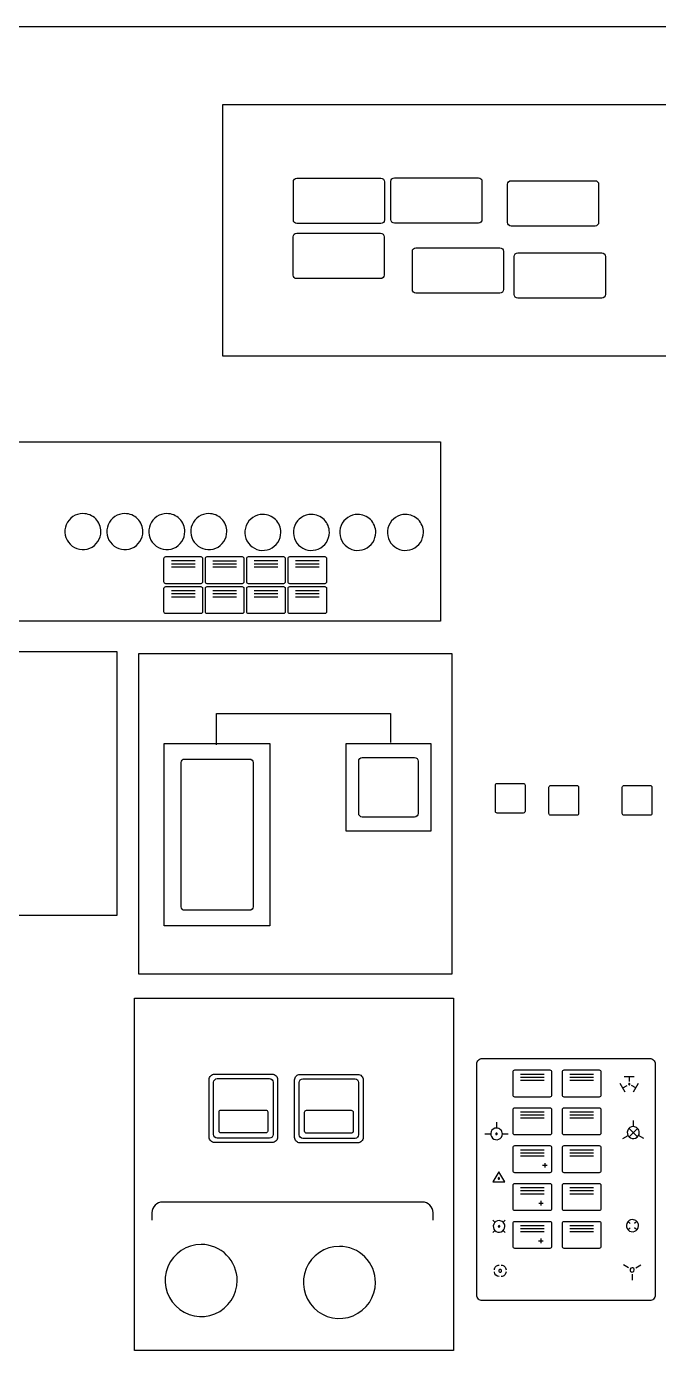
# Model space of a CAD drawing. Extents: x -788 to 2144, y -405 to 1340.
# Drawn here: x 609 to 1106, y 298 to 1340 of the extents above; entities that cross this region are included whole.
import ezdxf

# ---------------------------------------------------------------- set-up
doc = ezdxf.new("R2010")
doc.units = 0
doc.layers.add('Background', color=7, linetype='CONTINUOUS')
doc.layers.add('Layer_1', color=7, linetype='CONTINUOUS')

msp = doc.modelspace()

# ---------------------------------------------------------------- linework, layer by layer
at = {"layer": 'Background', "color": 7}
msp.add_lwpolyline([(-779.124652, 1339.889754), (2135.124747, 1339.889754)], dxfattribs=at)
at = {"layer": 'Layer_1', "color": 1}
for points in [[(763.500943, 1278.391181), (1128.000915, 1278.391181), (1128.000915, 1080.391187), (763.500943, 1080.391187)], [(798.000945, 1278.391181)], [(405.737546, 1012.985637), (934.662728, 1012.985637), (934.662728, 871.92805), (405.737546, 871.92805)], [(653.437502, 956.56299)], [(686.437512, 956.56299)], [(719.437493, 956.56299)], [(752.437531, 956.56299)], [(794.960135, 955.944544)], [(833.143861, 955.944544)], [(869.624872, 955.944544)], [(907.130806, 955.944544)], [(-27.834523, 847.923114), (680.03926, 847.923114), (680.03926, 640.291093), (-27.834523, 640.291093)], [(697.437383, 846.455698), (943.747118, 846.455698), (943.747118, 594.205883), (697.437383, 594.205883)], [(733.488635, 763.416369)], [(694.054896, 575.319713), (944.956312, 575.319713), (944.956312, 297.936145), (694.054896, 297.936145)], [(967.562617, 527.728706)], [(756.974064, 515.448992)], [(824.23491, 515.209465)], [(1083.209182, 508.07216)], [(978.777638, 473.017323)], [(978.777638, 468.986811)], [(1086.365594, 474.153109)], [(980.553577, 438.633561), (975.881356, 430.573978), (985.225799, 430.573978)], [(980.553577, 434.019742)], [(980.760983, 400.201398)], [(980.760983, 396.218409)], [(1085.699021, 400.947182)], [(746.46017, 381.379861)], [(855.177335, 379.879852)], [(981.682787, 361.795334)], [(1085.491888, 363.018294)]]:
    msp.add_lwpolyline(points, close=True, dxfattribs=at)
at = {"layer": 'Layer_1', "color": 7}
for points in [[(821.805075, 1220.484087), (887.821551, 1220.484087)], [(898.492728, 1220.859111), (964.509205, 1220.859111)], [(818.970429, 1187.632959), (818.970429, 1217.649441)], [(890.656197, 1217.649441), (890.656197, 1187.632959)], [(895.658083, 1188.007982), (895.658083, 1218.024465)], [(967.343851, 1218.024465), (967.343851, 1188.007982)], [(987.407853, 1185.672801), (987.407853, 1215.689284)], [(990.242498, 1218.523929), (1056.258975, 1218.523929)], [(1059.093621, 1215.689284), (1059.093621, 1185.672801)], [(887.821551, 1184.798313), (821.805075, 1184.798313)], [(964.509205, 1185.173337), (898.492728, 1185.173337)], [(1056.258975, 1182.838156), (990.242498, 1182.838156)], [(818.762933, 1144.307072), (818.762933, 1174.323555)], [(821.597579, 1177.1582), (887.614055, 1177.1582)], [(890.448701, 1174.323555), (890.448701, 1144.307072)], [(912.605862, 1132.917948), (912.605862, 1162.93443)], [(915.440508, 1165.769076), (981.456985, 1165.769076)], [(984.29163, 1162.93443), (984.29163, 1132.917948)], [(992.711134, 1128.927504), (992.711134, 1158.943986)], [(995.54578, 1161.778632), (1061.562257, 1161.778632)], [(1064.396903, 1158.943986), (1064.396903, 1128.927504)], [(887.614055, 1141.472426), (821.597579, 1141.472426)], [(981.456985, 1130.083302), (915.440508, 1130.083302)], [(1061.562257, 1126.092858), (995.54578, 1126.092858)], [(717.208356, 902.819106), (717.208356, 921.256112)], [(718.625679, 922.673435), (746.062685, 922.673435)], [(747.480008, 921.256112), (747.480008, 902.819106)], [(749.731691, 902.819046), (749.731691, 921.256053)], [(751.149014, 922.673375), (778.58602, 922.673375)], [(780.003343, 921.256053), (780.003343, 902.819046)], [(782.253071, 902.818907), (782.253071, 921.255914)], [(783.670394, 922.673237), (811.1074, 922.673237)], [(812.524723, 921.255914), (812.524723, 902.818907)], [(814.774507, 902.818907), (814.774507, 921.255914)], [(816.19183, 922.673237), (843.628836, 922.673237)], [(845.046159, 921.255914), (845.046159, 902.818907)], [(717.20966, 879.297329), (717.20966, 897.734336)], [(746.062685, 901.401783), (718.625679, 901.401783)], [(718.626983, 899.151659), (746.063989, 899.151659)], [(747.481311, 897.734336), (747.481311, 879.297329)], [(749.731181, 879.297329), (749.731181, 897.734336)], [(751.148504, 899.151659), (778.58551, 899.151659)], [(778.58602, 901.401723), (751.149014, 901.401723)], [(780.002833, 897.734336), (780.002833, 879.297329)], [(782.252478, 879.29865), (782.252478, 897.735657)], [(783.669801, 899.15298), (811.106807, 899.15298)], [(811.1074, 901.401585), (783.670394, 901.401585)], [(812.52413, 897.735657), (812.52413, 879.29865)], [(814.774592, 879.297329), (814.774592, 897.734336)], [(843.628836, 901.401585), (816.19183, 901.401585)], [(816.191915, 899.151659), (843.628921, 899.151659)], [(845.046244, 897.734336), (845.046244, 879.297329)], [(746.063989, 877.880007), (718.626983, 877.880007)], [(778.58551, 877.880007), (751.148504, 877.880007)], [(811.106807, 877.881328), (783.669801, 877.881328)], [(843.628921, 877.880007), (816.191915, 877.880007)], [(870.34938, 720.592951), (870.34938, 761.695313)], [(873.184025, 764.529959), (914.286387, 764.529959)], [(917.121033, 761.695313), (917.121033, 720.592951)], [(977.904482, 722.254652), (977.904482, 742.805833)], [(979.321805, 744.223156), (999.872986, 744.223156)], [(1001.290309, 742.805833), (1001.290309, 722.254652)], [(1019.964728, 720.614186), (1019.964728, 741.165367)], [(1021.38205, 742.582689), (1041.933231, 742.582689)], [(1043.350554, 741.165367), (1043.350554, 720.614186)], [(1077.701698, 720.614186), (1077.701698, 741.165367)], [(1079.11902, 742.582689), (1099.670202, 742.582689)], [(1101.087524, 741.165367), (1101.087524, 720.614186)], [(999.872986, 720.837329), (979.321805, 720.837329)], [(1041.933231, 719.196863), (1021.38205, 719.196863)], [(1099.670202, 719.196863), (1079.11902, 719.196863)], [(914.286387, 717.758306), (873.184025, 717.758306)], [(759.100048, 511.905685), (800.20241, 511.905685)], [(826.360866, 511.666157), (867.463228, 511.666157)], [(991.851849, 498.843564), (991.851849, 517.28057)], [(993.269171, 518.697893), (1020.706177, 518.697893)], [(1022.1235, 517.28057), (1022.1235, 498.843564)], [(1030.626967, 498.843564), (1030.626967, 517.28057)], [(1032.044289, 518.697893), (1059.481295, 518.697893)], [(1060.898618, 517.28057), (1060.898618, 498.843564)], [(756.265402, 467.968677), (756.265402, 509.071039)], [(803.037056, 509.071039), (803.037056, 467.968677)], [(823.52622, 467.72915), (823.52622, 508.831512)], [(870.297874, 508.831512), (870.297874, 467.72915)], [(1020.706177, 497.426241), (993.269171, 497.426241)], [(1059.481295, 497.426241), (1032.044289, 497.426241)], [(991.851849, 469.067879), (991.851849, 487.504885)], [(993.269171, 488.922208), (1020.706177, 488.922208)], [(1022.1235, 487.504885), (1022.1235, 469.067879)], [(1030.626967, 469.067879), (1030.626967, 487.504885)], [(1032.044289, 488.922208), (1059.481295, 488.922208)], [(1060.898618, 487.504885), (1060.898618, 469.067879)], [(800.20241, 465.134031), (759.100048, 465.134031)], [(867.463228, 464.894504), (826.360866, 464.894504)], [(993.267754, 459.146523), (1020.70476, 459.146523)], [(1020.706177, 467.650556), (993.269171, 467.650556)], [(1059.481295, 467.650556), (1032.044289, 467.650556)], [(1032.044289, 459.146806), (1059.481295, 459.146806)], [(991.850431, 439.292194), (991.850431, 457.7292)], [(1022.122083, 457.7292), (1022.122083, 439.292194)], [(1030.626967, 439.292477), (1030.626967, 457.729483)], [(1060.898618, 457.729483), (1060.898618, 439.292477)], [(1020.70476, 437.874871), (993.267754, 437.874871)], [(1059.481295, 437.875154), (1032.044289, 437.875154)], [(991.851849, 409.516792), (991.851849, 427.953798)], [(993.269171, 429.371121), (1020.706177, 429.371121)], [(1022.1235, 427.953798), (1022.1235, 409.516792)], [(1030.626967, 409.516792), (1030.626967, 427.953798)], [(1032.044289, 429.371121), (1059.481295, 429.371121)], [(1060.898618, 427.953798), (1060.898618, 409.516792)], [(1020.706177, 408.099469), (993.269171, 408.099469)], [(1059.481295, 408.099469), (1032.044289, 408.099469)], [(991.851849, 379.741192), (991.851849, 398.178198)], [(993.269171, 399.595521), (1020.706177, 399.595521)], [(1022.1235, 398.178198), (1022.1235, 379.741192)], [(1030.626967, 379.741192), (1030.626967, 398.178198)], [(1032.044289, 399.595521), (1059.481295, 399.595521)], [(1060.898618, 398.178198), (1060.898618, 379.741192)], [(1020.706177, 378.323869), (993.269171, 378.323869)], [(1059.481295, 378.323869), (1032.044289, 378.323869)]]:
    msp.add_lwpolyline(points, dxfattribs=at)
for points in [[(821.805075, 1220.484087)], [(898.492728, 1220.859111)], [(990.242498, 1218.523929)], [(821.597579, 1177.1582)], [(915.440508, 1165.769076)], [(995.54578, 1161.778632)], [(718.625679, 922.673435)], [(751.149014, 922.673375)], [(783.670394, 922.673237)], [(816.19183, 922.673237)], [(718.626983, 899.151659)], [(751.148504, 899.151659)], [(783.669801, 899.15298)], [(816.191915, 899.151659)], [(717.425575, 775.755298), (800.575308, 775.755298), (800.575308, 632.022282), (717.425575, 632.022282)], [(860.380469, 775.755298), (927.089929, 775.755298), (927.089929, 706.533667), (860.380469, 706.533667)], [(873.184025, 764.529959)], [(979.321805, 744.223156)], [(1021.38205, 742.582689)], [(1079.11902, 742.582689)], [(759.100048, 511.905685)], [(826.360866, 511.666157)], [(993.269171, 518.697893)], [(1032.044289, 518.697893)], [(993.269171, 488.922208)], [(1032.044289, 488.922208)], [(993.267754, 459.146523)], [(1032.044289, 459.146806)], [(993.269171, 429.371121)], [(1032.044289, 429.371121)], [(993.269171, 399.595521)], [(1032.044289, 399.595521)]]:
    msp.add_lwpolyline(points, close=True, dxfattribs=at)
at = {"layer": 'Layer_1', "color": 1}
for points in [[(722.996918, 919.51285), (741.691057, 919.51285)], [(722.996918, 917.126362), (741.691057, 917.126362)], [(755.521642, 919.51115), (774.215782, 919.51115)], [(755.521642, 917.124661), (774.215782, 917.124661)], [(788.040697, 919.511717), (806.734837, 919.511717)], [(788.040697, 917.125228), (806.734837, 917.125228)], [(820.564288, 919.513134), (839.258427, 919.513134)], [(820.564288, 917.126646), (839.258427, 917.126646)], [(722.996918, 914.673572), (741.691057, 914.673572)], [(755.521642, 914.671871), (774.215782, 914.671871)], [(788.040697, 914.672438), (806.734837, 914.672438)], [(820.564288, 914.673855), (839.258427, 914.673855)], [(722.999186, 895.991074), (741.693325, 895.991074)], [(722.999186, 893.604586), (741.693325, 893.604586)], [(722.999186, 891.151795), (741.693325, 891.151795)], [(755.520225, 895.991556), (774.214364, 895.991556)], [(755.520225, 893.605068), (774.214364, 893.605068)], [(755.520225, 891.152277), (774.214364, 891.152277)], [(788.041233, 895.992094), (806.735373, 895.992094)], [(788.041233, 893.605606), (806.735373, 893.605606)], [(788.041233, 891.152816), (806.735373, 891.152816)], [(820.563154, 895.991074), (839.257294, 895.991074)], [(820.563154, 893.604586), (839.257294, 893.604586)], [(820.563154, 891.151795), (839.257294, 891.151795)], [(758.585707, 774.495666), (758.585707, 799.156063), (895.410822, 799.156063), (895.410822, 776.359644)], [(733.488635, 763.416369), (784.512253, 763.416369)], [(730.653987, 647.195898), (730.653987, 760.581721)], [(787.346901, 760.581721), (787.346901, 647.195898)], [(784.512253, 644.36125), (733.488635, 644.36125)], [(963.310649, 341.480665), (963.310649, 523.476737)], [(967.562617, 527.728706), (1099.308762, 527.728706)], [(1103.56073, 523.476737), (1103.56073, 341.480665)], [(752.722095, 465.842693), (752.722095, 511.197024)], [(756.974064, 515.448992), (802.328394, 515.448992)], [(806.580363, 511.197024), (806.580363, 465.842693)], [(819.982942, 465.603165), (819.982942, 510.957496)], [(824.23491, 515.209465), (869.589241, 515.209465)], [(873.841209, 510.957496), (873.841209, 465.603165)], [(997.640603, 515.537008), (1016.334743, 515.537008)], [(997.640603, 513.15052), (1016.334743, 513.15052)], [(997.640603, 510.697729), (1016.334743, 510.697729)], [(1036.415721, 515.537008), (1055.109861, 515.537008)], [(1036.415721, 513.15052), (1055.109861, 513.15052)], [(1036.415721, 510.697729), (1055.109861, 510.697729)], [(1079.247583, 513.519358), (1087.17078, 513.519358)], [(1083.209182, 513.519358), (1083.209182, 509.557759)], [(1080.043716, 501.174917), (1076.082117, 508.036604)], [(1078.062916, 504.605761), (1081.49376, 506.58656)], [(1088.355447, 504.605761), (1084.924604, 506.58656)], [(1090.336246, 508.036604), (1086.374648, 501.174917)], [(997.640603, 485.761323), (1016.334743, 485.761323)], [(997.640603, 483.374835), (1016.334743, 483.374835)], [(997.640603, 480.922044), (1016.334743, 480.922044)], [(1036.415721, 485.761323), (1055.109861, 485.761323)], [(1036.415721, 483.374835), (1055.109861, 483.374835)], [(1036.415721, 480.922044), (1055.109861, 480.922044)], [(978.777638, 477.623622), (978.777638, 473.017323)], [(1089.717588, 466.060682), (1083.013599, 472.764671)], [(1083.0136, 466.060681), (1089.717587, 472.764667)], [(1086.365594, 478.893543), (1086.365594, 474.153109)], [(802.328394, 461.590724), (756.974064, 461.590724)], [(869.589241, 461.351197), (824.23491, 461.351197)], [(969.565039, 468.411024), (974.171339, 468.411024)], [(983.383937, 468.411024), (987.990236, 468.411024)], [(1078.154924, 464.672239), (1082.260259, 467.042457)], [(1094.576264, 464.672239), (1090.470929, 467.042457)], [(997.639186, 455.985638), (1016.333325, 455.985638)], [(997.639186, 453.59915), (1016.333325, 453.59915)], [(997.639186, 451.146359), (1016.333325, 451.146359)], [(1036.415721, 455.985921), (1055.109861, 455.985921)], [(1036.415721, 453.599433), (1055.109861, 453.599433)], [(1036.415721, 451.146643), (1055.109861, 451.146643)], [(1014.927483, 443.682737), (1018.53686, 443.682737)], [(1016.732171, 445.487414), (1016.732171, 441.87806)], [(997.640603, 426.210236), (1016.334743, 426.210236)], [(997.640603, 423.823748), (1016.334743, 423.823748)], [(997.640603, 421.370957), (1016.334743, 421.370957)], [(1036.415721, 426.210236), (1055.109861, 426.210236)], [(1036.415721, 423.823748), (1055.109861, 423.823748)], [(1036.415721, 421.370957), (1055.109861, 421.370957)], [(920.36264, 414.788712), (716.227843, 414.788712)], [(1011.947389, 413.81343), (1015.556766, 413.81343)], [(1013.752077, 415.618107), (1013.752077, 412.008753)], [(707.72297, 406.285285), (707.72297, 400.54748)], [(928.866039, 400.54748), (928.866039, 406.285285)], [(977.542243, 398.868153), (975.932872, 400.477524)], [(983.979724, 398.868152), (985.589094, 400.477523)], [(997.640603, 396.434636), (1016.334743, 396.434636)], [(1036.415721, 396.434636), (1055.109861, 396.434636)], [(1082.32814, 399.550918), (1084.013582, 397.865476)], [(1089.069904, 399.550917), (1087.384463, 397.865475)], [(977.542241, 392.430671), (975.932869, 390.8213)], [(983.979723, 392.430669), (985.589094, 390.821298)], [(997.640603, 394.048148), (1016.334743, 394.048148)], [(997.640603, 391.595357), (1016.334743, 391.595357)], [(1013.5995, 385.984148), (1013.5995, 382.374794)], [(1036.415721, 394.048148), (1055.109861, 394.048148)], [(1036.415721, 391.595357), (1055.109861, 391.595357)], [(1082.328137, 392.809152), (1084.013579, 394.494594)], [(1089.069903, 392.80915), (1087.384461, 394.494592)], [(1011.794811, 384.179471), (1015.404188, 384.179471)], [(1082.554862, 363.018294), (1078.638827, 365.279219)], [(1088.428914, 363.018294), (1092.344949, 365.279219)], [(1085.491888, 357.931213), (1085.491888, 353.409364)], [(1099.308762, 337.228696), (967.562617, 337.228696)]]:
    msp.add_lwpolyline(points, dxfattribs=at)
at = {"layer": 'Layer_1', "color": 5}
for points in [[(760.526237, 470.686584), (760.526237, 485.728697)], [(762.064183, 487.207644), (797.238286, 487.207644)], [(798.776232, 485.728697), (798.776232, 470.686584)], [(797.238286, 469.207636), (762.064183, 469.207636)]]:
    msp.add_lwpolyline(points, dxfattribs=at)
msp.add_lwpolyline([(762.064183, 487.207644)], close=True, dxfattribs=at)
at = {"layer": 'Layer_1', "color": 2}
for points in [[(827.787061, 470.446999), (827.787061, 485.489112)], [(829.325007, 486.96806), (864.49911, 486.96806)], [(866.037056, 485.489112), (866.037056, 470.446999)], [(864.49911, 468.968052), (829.325007, 468.968052)]]:
    msp.add_lwpolyline(points, dxfattribs=at)
msp.add_lwpolyline([(829.325007, 486.96806)], close=True, dxfattribs=at)
at = {"layer": 'Layer_1', "color": 7}
for points in [[(818.970429, 1217.649441), (818.970429, 1218.401236), (819.269078, 1219.122239), (819.800677, 1219.653838)], [(819.800677, 1219.653838), (820.332277, 1220.185438), (821.05328, 1220.484087), (821.805075, 1220.484087)], [(887.821551, 1220.484087), (888.573346, 1220.484087), (889.294349, 1220.185438), (889.825949, 1219.653838)], [(889.825949, 1219.653838), (890.357548, 1219.122239), (890.656197, 1218.401236), (890.656197, 1217.649441)], [(895.658083, 1218.024465), (895.658083, 1218.77626), (895.956732, 1219.497263), (896.488331, 1220.028862)], [(896.488331, 1220.028862), (897.01993, 1220.560461), (897.740933, 1220.859111), (898.492728, 1220.859111)], [(964.509205, 1220.859111), (965.261, 1220.859111), (965.982003, 1220.560461), (966.513602, 1220.028862)], [(966.513602, 1220.028862), (967.045201, 1219.497263), (967.343851, 1218.77626), (967.343851, 1218.024465)], [(987.407853, 1215.689284), (987.407853, 1216.441079), (987.706502, 1217.162082), (988.238101, 1217.693681)], [(988.238101, 1217.693681), (988.7697, 1218.22528), (989.490703, 1218.523929), (990.242498, 1218.523929)], [(1056.258975, 1218.523929), (1057.01077, 1218.523929), (1057.731773, 1218.22528), (1058.263372, 1217.693681)], [(1058.263372, 1217.693681), (1058.794971, 1217.162082), (1059.093621, 1216.441079), (1059.093621, 1215.689284)], [(896.488331, 1186.003585), (895.956732, 1186.535184), (895.658083, 1187.256188), (895.658083, 1188.007982)], [(967.343851, 1188.007982), (967.343851, 1187.256188), (967.045201, 1186.535184), (966.513602, 1186.003585)], [(819.800677, 1185.628562), (819.269078, 1186.160161), (818.970429, 1186.881164), (818.970429, 1187.632959)], [(821.805075, 1184.798313), (821.05328, 1184.798313), (820.332277, 1185.096962), (819.800677, 1185.628562)], [(889.825949, 1185.628562), (889.294349, 1185.096962), (888.573346, 1184.798313), (887.821551, 1184.798313)], [(890.656197, 1187.632959), (890.656197, 1186.881164), (890.357548, 1186.160161), (889.825949, 1185.628562)], [(898.492728, 1185.173337), (897.740933, 1185.173337), (897.01993, 1185.471986), (896.488331, 1186.003585)], [(966.513602, 1186.003585), (965.982003, 1185.471986), (965.261, 1185.173337), (964.509205, 1185.173337)], [(988.238101, 1183.668404), (987.706502, 1184.200003), (987.407853, 1184.921006), (987.407853, 1185.672801)], [(990.242498, 1182.838156), (989.490703, 1182.838156), (988.7697, 1183.136805), (988.238101, 1183.668404)], [(1058.263372, 1183.668404), (1057.731773, 1183.136805), (1057.01077, 1182.838156), (1056.258975, 1182.838156)], [(1059.093621, 1185.672801), (1059.093621, 1184.921006), (1058.794971, 1184.200003), (1058.263372, 1183.668404)], [(818.762933, 1174.323555), (818.762933, 1175.075349), (819.061582, 1175.796353), (819.593181, 1176.327952)], [(819.593181, 1176.327952), (820.124781, 1176.859551), (820.845784, 1177.1582), (821.597579, 1177.1582)], [(887.614055, 1177.1582), (888.36585, 1177.1582), (889.086853, 1176.859551), (889.618453, 1176.327952)], [(889.618453, 1176.327952), (890.150052, 1175.796353), (890.448701, 1175.075349), (890.448701, 1174.323555)], [(912.605862, 1162.93443), (912.605862, 1163.686225), (912.904511, 1164.407228), (913.436111, 1164.938827)], [(913.436111, 1164.938827), (913.96771, 1165.470427), (914.688713, 1165.769076), (915.440508, 1165.769076)], [(981.456985, 1165.769076), (982.208779, 1165.769076), (982.929783, 1165.470427), (983.461382, 1164.938827)], [(983.461382, 1164.938827), (983.992981, 1164.407228), (984.29163, 1163.686225), (984.29163, 1162.93443)], [(992.711134, 1158.943986), (992.711134, 1159.695781), (993.009784, 1160.416784), (993.541383, 1160.948383)], [(993.541383, 1160.948383), (994.072982, 1161.479982), (994.793985, 1161.778632), (995.54578, 1161.778632)], [(1061.562257, 1161.778632), (1062.314052, 1161.778632), (1063.035055, 1161.479982), (1063.566654, 1160.948383)], [(1063.566654, 1160.948383), (1064.098253, 1160.416784), (1064.396903, 1159.695781), (1064.396903, 1158.943986)], [(819.593181, 1142.302675), (819.061582, 1142.834274), (818.762933, 1143.555277), (818.762933, 1144.307072)], [(821.597579, 1141.472426), (820.845784, 1141.472426), (820.124781, 1141.771076), (819.593181, 1142.302675)], [(889.618453, 1142.302675), (889.086853, 1141.771076), (888.36585, 1141.472426), (887.614055, 1141.472426)], [(890.448701, 1144.307072), (890.448701, 1143.555277), (890.150052, 1142.834274), (889.618453, 1142.302675)], [(913.436111, 1130.913551), (912.904511, 1131.44515), (912.605862, 1132.166153), (912.605862, 1132.917948)], [(915.440508, 1130.083302), (914.688713, 1130.083302), (913.96771, 1130.381951), (913.436111, 1130.913551)], [(983.461382, 1130.913551), (982.929783, 1130.381951), (982.208779, 1130.083302), (981.456985, 1130.083302)], [(984.29163, 1132.917948), (984.29163, 1132.166153), (983.992981, 1131.44515), (983.461382, 1130.913551)], [(993.541383, 1126.923106), (993.009784, 1127.454706), (992.711134, 1128.175709), (992.711134, 1128.927504)], [(995.54578, 1126.092858), (994.793985, 1126.092858), (994.072982, 1126.391507), (993.541383, 1126.923106)], [(1063.566654, 1126.923106), (1063.035055, 1126.391507), (1062.314052, 1126.092858), (1061.562257, 1126.092858)], [(1064.396903, 1128.927504), (1064.396903, 1128.175709), (1064.098253, 1127.454706), (1063.566654, 1126.923106)], [(717.208356, 921.256112), (717.208356, 921.63201), (717.357681, 921.992511), (717.62348, 922.258311)], [(717.62348, 922.258311), (717.88928, 922.52411), (718.249781, 922.673435), (718.625679, 922.673435)], [(746.062685, 922.673435), (746.438582, 922.673435), (746.799084, 922.52411), (747.064883, 922.258311)], [(747.064883, 922.258311), (747.330683, 921.992511), (747.480008, 921.63201), (747.480008, 921.256112)], [(749.731691, 921.256053), (749.731691, 921.63195), (749.881016, 921.992452), (750.146816, 922.258251)], [(750.146816, 922.258251), (750.412615, 922.524051), (750.773117, 922.673375), (751.149014, 922.673375)], [(778.58602, 922.673375), (778.961918, 922.673375), (779.322419, 922.524051), (779.588219, 922.258251)], [(779.588219, 922.258251), (779.854018, 921.992452), (780.003343, 921.63195), (780.003343, 921.256053)], [(782.253071, 921.255914), (782.253071, 921.631811), (782.402396, 921.992313), (782.668195, 922.258112)], [(782.668195, 922.258112), (782.933995, 922.523912), (783.294496, 922.673237), (783.670394, 922.673237)], [(811.1074, 922.673237), (811.483297, 922.673237), (811.843799, 922.523912), (812.109598, 922.258112)], [(812.109598, 922.258112), (812.375398, 921.992313), (812.524723, 921.631811), (812.524723, 921.255914)], [(814.774507, 921.255914), (814.774507, 921.631811), (814.923832, 921.992313), (815.189631, 922.258112)], [(815.189631, 922.258112), (815.455431, 922.523912), (815.815933, 922.673237), (816.19183, 922.673237)], [(843.628836, 922.673237), (844.004733, 922.673237), (844.365235, 922.523912), (844.631034, 922.258112)], [(844.631034, 922.258112), (844.896834, 921.992313), (845.046159, 921.631811), (845.046159, 921.255914)], [(717.62348, 901.816907), (717.357681, 902.082707), (717.208356, 902.443208), (717.208356, 902.819106)], [(717.20966, 897.734336), (717.20966, 898.110233), (717.358984, 898.470735), (717.624784, 898.736534)], [(718.625679, 901.401783), (718.249781, 901.401783), (717.88928, 901.551108), (717.62348, 901.816907)], [(717.624784, 898.736534), (717.890584, 899.002334), (718.251085, 899.151659), (718.626983, 899.151659)], [(747.064883, 901.816907), (746.799084, 901.551108), (746.438582, 901.401783), (746.062685, 901.401783)], [(746.063989, 899.151659), (746.439886, 899.151659), (746.800388, 899.002334), (747.066187, 898.736534)], [(747.480008, 902.819106), (747.480008, 902.443208), (747.330683, 902.082707), (747.064883, 901.816907)], [(747.066187, 898.736534), (747.331987, 898.470735), (747.481311, 898.110233), (747.481311, 897.734336)], [(749.731181, 897.734336), (749.731181, 898.110233), (749.880506, 898.470735), (750.146305, 898.736534)], [(750.146816, 901.816848), (749.881016, 902.082647), (749.731691, 902.443149), (749.731691, 902.819046)], [(750.146305, 898.736534), (750.412105, 899.002334), (750.772607, 899.151659), (751.148504, 899.151659)], [(751.149014, 901.401723), (750.773117, 901.401723), (750.412615, 901.551048), (750.146816, 901.816848)], [(778.58551, 899.151659), (778.961407, 899.151659), (779.321909, 899.002334), (779.587709, 898.736534)], [(779.588219, 901.816848), (779.322419, 901.551048), (778.961918, 901.401723), (778.58602, 901.401723)], [(779.587709, 898.736534), (779.853508, 898.470735), (780.002833, 898.110233), (780.002833, 897.734336)], [(780.003343, 902.819046), (780.003343, 902.443149), (779.854018, 902.082647), (779.588219, 901.816848)], [(782.252478, 897.735657), (782.252478, 898.111554), (782.401803, 898.472056), (782.667603, 898.737855)], [(782.668195, 901.816709), (782.402396, 902.082508), (782.253071, 902.44301), (782.253071, 902.818907)], [(782.667603, 898.737855), (782.933402, 899.003655), (783.293904, 899.15298), (783.669801, 899.15298)], [(783.670394, 901.401585), (783.294496, 901.401585), (782.933995, 901.550909), (782.668195, 901.816709)], [(811.106807, 899.15298), (811.482705, 899.15298), (811.843206, 899.003655), (812.109006, 898.737855)], [(812.109598, 901.816709), (811.843799, 901.550909), (811.483297, 901.401585), (811.1074, 901.401585)], [(812.109006, 898.737855), (812.374805, 898.472056), (812.52413, 898.111554), (812.52413, 897.735657)], [(812.524723, 902.818907), (812.524723, 902.44301), (812.375398, 902.082508), (812.109598, 901.816709)], [(815.189631, 901.816709), (814.923832, 902.082508), (814.774507, 902.44301), (814.774507, 902.818907)], [(814.774592, 897.734336), (814.774592, 898.110233), (814.923917, 898.470735), (815.189716, 898.736534)], [(816.19183, 901.401585), (815.815933, 901.401585), (815.455431, 901.550909), (815.189631, 901.816709)], [(815.189716, 898.736534), (815.455516, 899.002334), (815.816018, 899.151659), (816.191915, 899.151659)], [(844.631034, 901.816709), (844.365235, 901.550909), (844.004733, 901.401585), (843.628836, 901.401585)], [(843.628921, 899.151659), (844.004818, 899.151659), (844.36532, 899.002334), (844.63112, 898.736534)], [(845.046159, 902.818907), (845.046159, 902.44301), (844.896834, 902.082508), (844.631034, 901.816709)], [(844.63112, 898.736534), (844.896919, 898.470735), (845.046244, 898.110233), (845.046244, 897.734336)], [(717.624784, 878.295131), (717.358984, 878.56093), (717.20966, 878.921432), (717.20966, 879.297329)], [(718.626983, 877.880007), (718.251085, 877.880007), (717.890584, 878.029331), (717.624784, 878.295131)], [(747.066187, 878.295131), (746.800388, 878.029331), (746.439886, 877.880007), (746.063989, 877.880007)], [(747.481311, 879.297329), (747.481311, 878.921432), (747.331987, 878.56093), (747.066187, 878.295131)], [(750.146305, 878.295131), (749.880506, 878.56093), (749.731181, 878.921432), (749.731181, 879.297329)], [(751.148504, 877.880007), (750.772607, 877.880007), (750.412105, 878.029331), (750.146305, 878.295131)], [(779.587709, 878.295131), (779.321909, 878.029331), (778.961407, 877.880007), (778.58551, 877.880007)], [(780.002833, 879.297329), (780.002833, 878.921432), (779.853508, 878.56093), (779.587709, 878.295131)], [(782.667603, 878.296452), (782.401803, 878.562251), (782.252478, 878.922753), (782.252478, 879.29865)], [(783.669801, 877.881328), (783.293904, 877.881328), (782.933402, 878.030652), (782.667603, 878.296452)], [(812.109006, 878.296452), (811.843206, 878.030652), (811.482705, 877.881328), (811.106807, 877.881328)], [(812.52413, 879.29865), (812.52413, 878.922753), (812.374805, 878.562251), (812.109006, 878.296452)], [(815.189716, 878.295131), (814.923917, 878.56093), (814.774592, 878.921432), (814.774592, 879.297329)], [(816.191915, 877.880007), (815.816018, 877.880007), (815.455516, 878.029331), (815.189716, 878.295131)], [(844.63112, 878.295131), (844.36532, 878.029331), (844.004818, 877.880007), (843.628921, 877.880007)], [(845.046244, 879.297329), (845.046244, 878.921432), (844.896919, 878.56093), (844.63112, 878.295131)], [(870.34938, 761.695313), (870.34938, 762.447108), (870.648029, 763.168111), (871.179628, 763.699711)], [(871.179628, 763.699711), (871.711227, 764.23131), (872.43223, 764.529959), (873.184025, 764.529959)], [(914.286387, 764.529959), (915.038182, 764.529959), (915.759185, 764.23131), (916.290785, 763.699711)], [(916.290785, 763.699711), (916.822384, 763.168111), (917.121033, 762.447108), (917.121033, 761.695313)], [(977.904482, 742.805833), (977.904482, 743.18173), (978.053807, 743.542232), (978.319606, 743.808031)], [(978.319606, 743.808031), (978.585406, 744.073831), (978.945907, 744.223156), (979.321805, 744.223156)], [(999.872986, 744.223156), (1000.248883, 744.223156), (1000.609385, 744.073831), (1000.875184, 743.808031)], [(1000.875184, 743.808031), (1001.140984, 743.542232), (1001.290309, 743.18173), (1001.290309, 742.805833)], [(1019.964728, 741.165367), (1019.964728, 741.541264), (1020.114052, 741.901766), (1020.379852, 742.167565)], [(1020.379852, 742.167565), (1020.645651, 742.433365), (1021.006153, 742.582689), (1021.38205, 742.582689)], [(1041.933231, 742.582689), (1042.309129, 742.582689), (1042.66963, 742.433365), (1042.93543, 742.167565)], [(1042.93543, 742.167565), (1043.20123, 741.901766), (1043.350554, 741.541264), (1043.350554, 741.165367)], [(1077.701698, 741.165367), (1077.701698, 741.541264), (1077.851022, 741.901766), (1078.116822, 742.167565)], [(1078.116822, 742.167565), (1078.382621, 742.433365), (1078.743123, 742.582689), (1079.11902, 742.582689)], [(1099.670202, 742.582689), (1100.046099, 742.582689), (1100.406601, 742.433365), (1100.6724, 742.167565)], [(1100.6724, 742.167565), (1100.9382, 741.901766), (1101.087524, 741.541264), (1101.087524, 741.165367)], [(871.179628, 718.588554), (870.648029, 719.120153), (870.34938, 719.841156), (870.34938, 720.592951)], [(917.121033, 720.592951), (917.121033, 719.841156), (916.822384, 719.120153), (916.290785, 718.588554)], [(978.319606, 721.252453), (978.053807, 721.518253), (977.904482, 721.878754), (977.904482, 722.254652)], [(979.321805, 720.837329), (978.945907, 720.837329), (978.585406, 720.986653), (978.319606, 721.252453)], [(1000.875184, 721.252453), (1000.609385, 720.986653), (1000.248883, 720.837329), (999.872986, 720.837329)], [(1001.290309, 722.254652), (1001.290309, 721.878754), (1001.140984, 721.518253), (1000.875184, 721.252453)], [(1020.379852, 719.611987), (1020.114052, 719.877787), (1019.964728, 720.238288), (1019.964728, 720.614186)], [(1021.38205, 719.196863), (1021.006153, 719.196863), (1020.645651, 719.346187), (1020.379852, 719.611987)], [(1042.93543, 719.611987), (1042.66963, 719.346187), (1042.309129, 719.196863), (1041.933231, 719.196863)], [(1043.350554, 720.614186), (1043.350554, 720.238288), (1043.20123, 719.877787), (1042.93543, 719.611987)], [(1078.116822, 719.611987), (1077.851022, 719.877787), (1077.701698, 720.238288), (1077.701698, 720.614186)], [(1079.11902, 719.196863), (1078.743123, 719.196863), (1078.382621, 719.346187), (1078.116822, 719.611987)], [(1100.6724, 719.611987), (1100.406601, 719.346187), (1100.046099, 719.196863), (1099.670202, 719.196863)], [(1101.087524, 720.614186), (1101.087524, 720.238288), (1100.9382, 719.877787), (1100.6724, 719.611987)], [(873.184025, 717.758306), (872.43223, 717.758306), (871.711227, 718.056955), (871.179628, 718.588554)], [(916.290785, 718.588554), (915.759185, 718.056955), (915.038182, 717.758306), (914.286387, 717.758306)], [(756.265402, 509.071039), (756.265402, 509.822834), (756.564052, 510.543837), (757.095651, 511.075437)], [(757.095651, 511.075437), (757.62725, 511.607036), (758.348253, 511.905685), (759.100048, 511.905685)], [(800.20241, 511.905685), (800.954205, 511.905685), (801.675208, 511.607036), (802.206807, 511.075437)], [(802.206807, 511.075437), (802.738406, 510.543837), (803.037056, 509.822834), (803.037056, 509.071039)], [(823.52622, 508.831512), (823.52622, 509.583307), (823.82487, 510.30431), (824.356469, 510.835909)], [(824.356469, 510.835909), (824.888068, 511.367508), (825.609071, 511.666157), (826.360866, 511.666157)], [(867.463228, 511.666157), (868.215023, 511.666157), (868.936026, 511.367508), (869.467626, 510.835909)], [(869.467626, 510.835909), (869.999225, 510.30431), (870.297874, 509.583307), (870.297874, 508.831512)], [(991.851849, 517.28057), (991.851849, 517.656467), (992.001173, 518.016969), (992.266973, 518.282769)], [(992.266973, 518.282769), (992.532772, 518.548568), (992.893274, 518.697893), (993.269171, 518.697893)], [(1020.706177, 518.697893), (1021.082075, 518.697893), (1021.442576, 518.548568), (1021.708376, 518.282769)], [(1021.708376, 518.282769), (1021.974176, 518.016969), (1022.1235, 517.656467), (1022.1235, 517.28057)], [(1030.626967, 517.28057), (1030.626967, 517.656467), (1030.776291, 518.016969), (1031.042091, 518.282769)], [(1031.042091, 518.282769), (1031.30789, 518.548568), (1031.668392, 518.697893), (1032.044289, 518.697893)], [(1059.481295, 518.697893), (1059.857193, 518.697893), (1060.217694, 518.548568), (1060.483494, 518.282769)], [(1060.483494, 518.282769), (1060.749294, 518.016969), (1060.898618, 517.656467), (1060.898618, 517.28057)], [(992.266973, 497.841365), (992.001173, 498.107165), (991.851849, 498.467666), (991.851849, 498.843564)], [(993.269171, 497.426241), (992.893274, 497.426241), (992.532772, 497.575566), (992.266973, 497.841365)], [(1021.708376, 497.841365), (1021.442576, 497.575566), (1021.082075, 497.426241), (1020.706177, 497.426241)], [(1022.1235, 498.843564), (1022.1235, 498.467666), (1021.974176, 498.107165), (1021.708376, 497.841365)], [(1031.042091, 497.841365), (1030.776291, 498.107165), (1030.626967, 498.467666), (1030.626967, 498.843564)], [(1032.044289, 497.426241), (1031.668392, 497.426241), (1031.30789, 497.575566), (1031.042091, 497.841365)], [(1060.483494, 497.841365), (1060.217694, 497.575566), (1059.857193, 497.426241), (1059.481295, 497.426241)], [(1060.898618, 498.843564), (1060.898618, 498.467666), (1060.749294, 498.107165), (1060.483494, 497.841365)], [(991.851849, 487.504885), (991.851849, 487.880782), (992.001173, 488.241284), (992.266973, 488.507084)], [(992.266973, 488.507084), (992.532772, 488.772883), (992.893274, 488.922208), (993.269171, 488.922208)], [(1020.706177, 488.922208), (1021.082075, 488.922208), (1021.442576, 488.772883), (1021.708376, 488.507084)], [(1021.708376, 488.507084), (1021.974176, 488.241284), (1022.1235, 487.880782), (1022.1235, 487.504885)], [(1030.626967, 487.504885), (1030.626967, 487.880782), (1030.776291, 488.241284), (1031.042091, 488.507084)], [(1031.042091, 488.507084), (1031.30789, 488.772883), (1031.668392, 488.922208), (1032.044289, 488.922208)], [(1059.481295, 488.922208), (1059.857193, 488.922208), (1060.217694, 488.772883), (1060.483494, 488.507084)], [(1060.483494, 488.507084), (1060.749294, 488.241284), (1060.898618, 487.880782), (1060.898618, 487.504885)], [(992.266973, 468.06568), (992.001173, 468.33148), (991.851849, 468.691981), (991.851849, 469.067879)], [(1022.1235, 469.067879), (1022.1235, 468.691981), (1021.974176, 468.33148), (1021.708376, 468.06568)], [(1031.042091, 468.06568), (1030.776291, 468.33148), (1030.626967, 468.691981), (1030.626967, 469.067879)], [(1060.898618, 469.067879), (1060.898618, 468.691981), (1060.749294, 468.33148), (1060.483494, 468.06568)], [(757.095651, 465.96428), (756.564052, 466.495879), (756.265402, 467.216882), (756.265402, 467.968677)], [(759.100048, 465.134031), (758.348253, 465.134031), (757.62725, 465.432681), (757.095651, 465.96428)], [(802.206807, 465.96428), (801.675208, 465.432681), (800.954205, 465.134031), (800.20241, 465.134031)], [(803.037056, 467.968677), (803.037056, 467.216882), (802.738406, 466.495879), (802.206807, 465.96428)], [(824.356469, 465.724752), (823.82487, 466.256352), (823.52622, 466.977355), (823.52622, 467.72915)], [(826.360866, 464.894504), (825.609071, 464.894504), (824.888068, 465.193153), (824.356469, 465.724752)], [(869.467626, 465.724752), (868.936026, 465.193153), (868.215023, 464.894504), (867.463228, 464.894504)], [(870.297874, 467.72915), (870.297874, 466.977355), (869.999225, 466.256352), (869.467626, 465.724752)], [(991.850431, 457.7292), (991.850431, 458.105097), (991.999756, 458.465599), (992.265555, 458.731399)], [(992.265555, 458.731399), (992.531355, 458.997198), (992.891857, 459.146523), (993.267754, 459.146523)], [(993.269171, 467.650556), (992.893274, 467.650556), (992.532772, 467.799881), (992.266973, 468.06568)], [(1020.70476, 459.146523), (1021.080657, 459.146523), (1021.441159, 458.997198), (1021.706959, 458.731399)], [(1021.708376, 468.06568), (1021.442576, 467.799881), (1021.082075, 467.650556), (1020.706177, 467.650556)], [(1021.706959, 458.731399), (1021.972758, 458.465599), (1022.122083, 458.105097), (1022.122083, 457.7292)], [(1030.626967, 457.729483), (1030.626967, 458.105381), (1030.776291, 458.465882), (1031.042091, 458.731682)], [(1032.044289, 467.650556), (1031.668392, 467.650556), (1031.30789, 467.799881), (1031.042091, 468.06568)], [(1031.042091, 458.731682), (1031.30789, 458.997482), (1031.668392, 459.146806), (1032.044289, 459.146806)], [(1060.483494, 468.06568), (1060.217694, 467.799881), (1059.857193, 467.650556), (1059.481295, 467.650556)], [(1059.481295, 459.146806), (1059.857193, 459.146806), (1060.217694, 458.997482), (1060.483494, 458.731682)], [(1060.483494, 458.731682), (1060.749294, 458.465882), (1060.898618, 458.105381), (1060.898618, 457.729483)], [(992.265555, 438.289995), (991.999756, 438.555795), (991.850431, 438.916296), (991.850431, 439.292194)], [(993.267754, 437.874871), (992.891857, 437.874871), (992.531355, 438.024196), (992.265555, 438.289995)], [(1021.706959, 438.289995), (1021.441159, 438.024196), (1021.080657, 437.874871), (1020.70476, 437.874871)], [(1022.122083, 439.292194), (1022.122083, 438.916296), (1021.972758, 438.555795), (1021.706959, 438.289995)], [(1031.042091, 438.290279), (1030.776291, 438.556078), (1030.626967, 438.91658), (1030.626967, 439.292477)], [(1032.044289, 437.875154), (1031.668392, 437.875154), (1031.30789, 438.024479), (1031.042091, 438.290279)], [(1060.483494, 438.290279), (1060.217694, 438.024479), (1059.857193, 437.875154), (1059.481295, 437.875154)], [(1060.898618, 439.292477), (1060.898618, 438.91658), (1060.749294, 438.556078), (1060.483494, 438.290279)], [(991.851849, 427.953798), (991.851849, 428.329696), (992.001173, 428.690197), (992.266973, 428.955997)], [(992.266973, 428.955997), (992.532772, 429.221797), (992.893274, 429.371121), (993.269171, 429.371121)], [(1020.706177, 429.371121), (1021.082075, 429.371121), (1021.442576, 429.221797), (1021.708376, 428.955997)], [(1021.708376, 428.955997), (1021.974176, 428.690197), (1022.1235, 428.329696), (1022.1235, 427.953798)], [(1030.626967, 427.953798), (1030.626967, 428.329696), (1030.776291, 428.690197), (1031.042091, 428.955997)], [(1031.042091, 428.955997), (1031.30789, 429.221797), (1031.668392, 429.371121), (1032.044289, 429.371121)], [(1059.481295, 429.371121), (1059.857193, 429.371121), (1060.217694, 429.221797), (1060.483494, 428.955997)], [(1060.483494, 428.955997), (1060.749294, 428.690197), (1060.898618, 428.329696), (1060.898618, 427.953798)], [(992.266973, 408.514594), (992.001173, 408.780393), (991.851849, 409.140895), (991.851849, 409.516792)], [(993.269171, 408.099469), (992.893274, 408.099469), (992.532772, 408.248794), (992.266973, 408.514594)], [(1021.708376, 408.514594), (1021.442576, 408.248794), (1021.082075, 408.099469), (1020.706177, 408.099469)], [(1022.1235, 409.516792), (1022.1235, 409.140895), (1021.974176, 408.780393), (1021.708376, 408.514594)], [(1031.042091, 408.514594), (1030.776291, 408.780393), (1030.626967, 409.140895), (1030.626967, 409.516792)], [(1032.044289, 408.099469), (1031.668392, 408.099469), (1031.30789, 408.248794), (1031.042091, 408.514594)], [(1060.483494, 408.514594), (1060.217694, 408.248794), (1059.857193, 408.099469), (1059.481295, 408.099469)], [(1060.898618, 409.516792), (1060.898618, 409.140895), (1060.749294, 408.780393), (1060.483494, 408.514594)], [(991.851849, 398.178198), (991.851849, 398.554096), (992.001173, 398.914597), (992.266973, 399.180397)], [(992.266973, 399.180397), (992.532772, 399.446197), (992.893274, 399.595521), (993.269171, 399.595521)], [(1020.706177, 399.595521), (1021.082075, 399.595521), (1021.442576, 399.446197), (1021.708376, 399.180397)], [(1021.708376, 399.180397), (1021.974176, 398.914597), (1022.1235, 398.554096), (1022.1235, 398.178198)], [(1030.626967, 398.178198), (1030.626967, 398.554096), (1030.776291, 398.914597), (1031.042091, 399.180397)], [(1031.042091, 399.180397), (1031.30789, 399.446197), (1031.668392, 399.595521), (1032.044289, 399.595521)], [(1059.481295, 399.595521), (1059.857193, 399.595521), (1060.217694, 399.446197), (1060.483494, 399.180397)], [(1060.483494, 399.180397), (1060.749294, 398.914597), (1060.898618, 398.554096), (1060.898618, 398.178198)], [(992.266973, 378.738994), (992.001173, 379.004793), (991.851849, 379.365295), (991.851849, 379.741192)], [(993.269171, 378.323869), (992.893274, 378.323869), (992.532772, 378.473194), (992.266973, 378.738994)], [(1021.708376, 378.738994), (1021.442576, 378.473194), (1021.082075, 378.323869), (1020.706177, 378.323869)], [(1022.1235, 379.741192), (1022.1235, 379.365295), (1021.974176, 379.004793), (1021.708376, 378.738994)], [(1031.042091, 378.738994), (1030.776291, 379.004793), (1030.626967, 379.365295), (1030.626967, 379.741192)], [(1032.044289, 378.323869), (1031.668392, 378.323869), (1031.30789, 378.473194), (1031.042091, 378.738994)], [(1060.483494, 378.738994), (1060.217694, 378.473194), (1059.857193, 378.323869), (1059.481295, 378.323869)], [(1060.898618, 379.741192), (1060.898618, 379.365295), (1060.749294, 379.004793), (1060.483494, 378.738994)]]:
    msp.add_open_spline(points, degree=3, dxfattribs=at)
at = {"layer": 'Layer_1', "color": 1}
for points in [[(653.437502, 956.56299), (647.704967, 956.56299), (642.536893, 953.109794), (640.343147, 947.813622)], [(663.459488, 952.411748), (660.801492, 955.069744), (657.196476, 956.56299), (653.437502, 956.56299)], [(667.610731, 942.389762), (667.610731, 946.148736), (666.117484, 949.753752), (663.459488, 952.411748)], [(686.437512, 956.56299), (680.704976, 956.56299), (675.536903, 953.109794), (673.343156, 947.813622)], [(696.459498, 952.411748), (693.801502, 955.069744), (690.196486, 956.56299), (686.437512, 956.56299)], [(700.61074, 942.389762), (700.61074, 946.148736), (699.117494, 949.753752), (696.459498, 952.411748)], [(719.437493, 956.56299), (713.704957, 956.56299), (708.536884, 953.109794), (706.343137, 947.813622)], [(729.459479, 952.411748), (726.801483, 955.069744), (723.196467, 956.56299), (719.437493, 956.56299)], [(733.610721, 942.389762), (733.610721, 946.148736), (732.117475, 949.753752), (729.459479, 952.411748)], [(752.437531, 956.56299), (746.704995, 956.56299), (741.536922, 953.109794), (739.343175, 947.813622)], [(762.459517, 952.411748), (759.801521, 955.069744), (756.196505, 956.56299), (752.437531, 956.56299)], [(766.610759, 942.389762), (766.610759, 946.148736), (765.117512, 949.753752), (762.459517, 952.411748)], [(794.960135, 955.944544), (789.2276, 955.944544), (784.059526, 952.491348), (781.86578, 947.195176)], [(804.982121, 951.793302), (802.324125, 954.451298), (798.719109, 955.944544), (794.960135, 955.944544)], [(809.133364, 941.771316), (809.133364, 945.53029), (807.640117, 949.135306), (804.982121, 951.793302)], [(833.143861, 955.944544), (827.411326, 955.944544), (822.243252, 952.491348), (820.049506, 947.195176)], [(843.165847, 951.793302), (840.507851, 954.451298), (836.902835, 955.944544), (833.143861, 955.944544)], [(847.31709, 941.771316), (847.31709, 945.53029), (845.823843, 949.135306), (843.165847, 951.793302)], [(869.624872, 955.944544), (863.892337, 955.944544), (858.724263, 952.491348), (856.530517, 947.195176)], [(879.646858, 951.793302), (876.988862, 954.451298), (873.383846, 955.944544), (869.624872, 955.944544)], [(883.798101, 941.771316), (883.798101, 945.53029), (882.304854, 949.135306), (879.646858, 951.793302)], [(907.130806, 955.944544), (901.398271, 955.944544), (896.230197, 952.491348), (894.036451, 947.195176)], [(917.152792, 951.793302), (914.494796, 954.451298), (910.88978, 955.944544), (907.130806, 955.944544)], [(921.304035, 941.771316), (921.304035, 945.53029), (919.810788, 949.135306), (917.152792, 951.793302)], [(640.343147, 947.813622), (638.1494, 942.517449), (639.362002, 936.421291), (643.415516, 932.367776)], [(658.861362, 929.295406), (664.157534, 931.489153), (667.610731, 936.657226), (667.610731, 942.389762)], [(673.343156, 947.813622), (671.14941, 942.517449), (672.362011, 936.421291), (676.415526, 932.367776)], [(691.861371, 929.295406), (697.157544, 931.489153), (700.61074, 936.657226), (700.61074, 942.389762)], [(706.343137, 947.813622), (704.149391, 942.517449), (705.361992, 936.421291), (709.415507, 932.367776)], [(724.861353, 929.295406), (730.157525, 931.489153), (733.610721, 936.657226), (733.610721, 942.389762)], [(739.343175, 947.813622), (737.149429, 942.517449), (738.36203, 936.421291), (742.415545, 932.367776)], [(757.86139, 929.295406), (763.157563, 931.489153), (766.610759, 936.657226), (766.610759, 942.389762)], [(781.86578, 947.195176), (779.672033, 941.899003), (780.884635, 935.802845), (784.93815, 931.74933)], [(800.383995, 928.67696), (805.680168, 930.870707), (809.133364, 936.03878), (809.133364, 941.771316)], [(820.049506, 947.195176), (817.855759, 941.899003), (819.068361, 935.802845), (823.121876, 931.74933)], [(838.567721, 928.67696), (843.863894, 930.870707), (847.31709, 936.03878), (847.31709, 941.771316)], [(856.530517, 947.195176), (854.33677, 941.899003), (855.549372, 935.802845), (859.602887, 931.74933)], [(875.048732, 928.67696), (880.344905, 930.870707), (883.798101, 936.03878), (883.798101, 941.771316)], [(894.036451, 947.195176), (891.842704, 941.899003), (893.055306, 935.802845), (897.10882, 931.74933)], [(912.554666, 928.67696), (917.850838, 930.870707), (921.304035, 936.03878), (921.304035, 941.771316)], [(643.415516, 932.367776), (647.469031, 928.314261), (653.56519, 927.10166), (658.861362, 929.295406)], [(676.415526, 932.367776), (680.469041, 928.314261), (686.565199, 927.10166), (691.861371, 929.295406)], [(709.415507, 932.367776), (713.469022, 928.314261), (719.56518, 927.10166), (724.861353, 929.295406)], [(742.415545, 932.367776), (746.46906, 928.314261), (752.565218, 927.10166), (757.86139, 929.295406)], [(784.93815, 931.74933), (788.991664, 927.695815), (795.087823, 926.483214), (800.383995, 928.67696)], [(823.121876, 931.74933), (827.17539, 927.695815), (833.271549, 926.483214), (838.567721, 928.67696)], [(859.602887, 931.74933), (863.656401, 927.695815), (869.75256, 926.483214), (875.048732, 928.67696)], [(897.10882, 931.74933), (901.162335, 927.695815), (907.258494, 926.483214), (912.554666, 928.67696)], [(730.653987, 760.581721), (730.653987, 761.333516), (730.952637, 762.05452), (731.484236, 762.58612)], [(731.484236, 762.58612), (732.015836, 763.117719), (732.73684, 763.416369), (733.488635, 763.416369)], [(784.512253, 763.416369), (785.264049, 763.416369), (785.985052, 763.117719), (786.516652, 762.58612)], [(786.516652, 762.58612), (787.048251, 762.05452), (787.346901, 761.333516), (787.346901, 760.581721)], [(731.484236, 645.191499), (730.952637, 645.723099), (730.653987, 646.444103), (730.653987, 647.195898)], [(787.346901, 647.195898), (787.346901, 646.444103), (787.048251, 645.723099), (786.516652, 645.191499)], [(733.488635, 644.36125), (732.73684, 644.36125), (732.015836, 644.6599), (731.484236, 645.191499)], [(786.516652, 645.191499), (785.985052, 644.6599), (785.264049, 644.36125), (784.512253, 644.36125)], [(963.310649, 523.476737), (963.310649, 524.604429), (963.758623, 525.685934), (964.556022, 526.483333)], [(964.556022, 526.483333), (965.35342, 527.280732), (966.434925, 527.728706), (967.562617, 527.728706)], [(1099.308762, 527.728706), (1100.436454, 527.728706), (1101.517959, 527.280732), (1102.315357, 526.483333)], [(1102.315357, 526.483333), (1103.112756, 525.685934), (1103.56073, 524.604429), (1103.56073, 523.476737)], [(752.722095, 511.197024), (752.722095, 512.324716), (753.170069, 513.406221), (753.967468, 514.203619)], [(753.967468, 514.203619), (754.764867, 515.001018), (755.846371, 515.448992), (756.974064, 515.448992)], [(802.328394, 515.448992), (803.456086, 515.448992), (804.537591, 515.001018), (805.33499, 514.203619)], [(805.33499, 514.203619), (806.132389, 513.406221), (806.580363, 512.324716), (806.580363, 511.197024)], [(819.982942, 510.957496), (819.982942, 512.085188), (820.430916, 513.166693), (821.228314, 513.964092)], [(821.228314, 513.964092), (822.025713, 514.761491), (823.107218, 515.209465), (824.23491, 515.209465)], [(869.589241, 515.209465), (870.716933, 515.209465), (871.798438, 514.761491), (872.595837, 513.964092)], [(872.595837, 513.964092), (873.393235, 513.166693), (873.841209, 512.085188), (873.841209, 510.957496)], [(1082.751677, 507.766465), (1082.675029, 507.581421), (1082.717396, 507.368427), (1082.859023, 507.226801)], [(1083.209182, 508.07216), (1083.008892, 508.07216), (1082.828324, 507.951508), (1082.751677, 507.766465)], [(1082.859023, 507.226801), (1083.000649, 507.085175), (1083.213643, 507.042807), (1083.398687, 507.119455)], [(1083.559341, 507.927119), (1083.466473, 508.019987), (1083.340517, 508.07216), (1083.209182, 508.07216)], [(1083.398687, 507.119455), (1083.58373, 507.196103), (1083.704382, 507.37667), (1083.704382, 507.57696)], [(1083.704382, 507.57696), (1083.704382, 507.708295), (1083.652209, 507.834251), (1083.559341, 507.927119)], [(974.521972, 470.173778), (973.809005, 468.452522), (974.2031, 466.471271), (975.520492, 465.153878)], [(978.777638, 473.017323), (976.914564, 473.017323), (975.23494, 471.895034), (974.521972, 470.173778)], [(978.777638, 468.986811), (978.544754, 468.986811), (978.334801, 468.846525), (978.24568, 468.631368)], [(982.034783, 471.668169), (981.170935, 472.532018), (979.999304, 473.017323), (978.777638, 473.017323)], [(979.184781, 468.818167), (979.0768, 468.926148), (978.930346, 468.986811), (978.777638, 468.986811)], [(983.383937, 468.411024), (983.383937, 469.63269), (982.898632, 470.80432), (982.034783, 471.668169)], [(1081.986003, 471.22676), (1081.252274, 469.455381), (1081.657845, 467.416435), (1083.0136, 466.060681)], [(1086.365594, 474.153109), (1084.448267, 474.153109), (1082.719732, 472.998139), (1081.986003, 471.22676)], [(1089.717587, 472.764667), (1088.828583, 473.653671), (1087.622835, 474.153109), (1086.365594, 474.153109)], [(1088.17968, 465.033083), (1089.951059, 465.766813), (1091.106028, 467.495347), (1091.106028, 469.412674)], [(1091.106028, 469.412674), (1091.106028, 470.669915), (1090.606591, 471.875664), (1089.717587, 472.764667)], [(753.967468, 462.836097), (753.170069, 463.633496), (752.722095, 464.715001), (752.722095, 465.842693)], [(756.974064, 461.590724), (755.846371, 461.590724), (754.764867, 462.038698), (753.967468, 462.836097)], [(805.33499, 462.836097), (804.537591, 462.038698), (803.456086, 461.590724), (802.328394, 461.590724)], [(806.580363, 465.842693), (806.580363, 464.715001), (806.132389, 463.633496), (805.33499, 462.836097)], [(821.228314, 462.59657), (820.430916, 463.393968), (819.982942, 464.475473), (819.982942, 465.603165)], [(824.23491, 461.351197), (823.107218, 461.351197), (822.025713, 461.799171), (821.228314, 462.59657)], [(872.595837, 462.59657), (871.798438, 461.799171), (870.716933, 461.351197), (869.589241, 461.351197)], [(873.841209, 465.603165), (873.841209, 464.475473), (873.393235, 463.393968), (872.595837, 462.59657)], [(975.520492, 465.153878), (976.837885, 463.836486), (978.819136, 463.44239), (980.540392, 464.155358)], [(978.24568, 468.631368), (978.156559, 468.416211), (978.205821, 468.168554), (978.370495, 468.00388)], [(978.370495, 468.00388), (978.535169, 467.839206), (978.782825, 467.789944), (978.997982, 467.879065)], [(978.997982, 467.879065), (979.213139, 467.968186), (979.353425, 468.178139), (979.353425, 468.411024)], [(979.353425, 468.411024), (979.353425, 468.563732), (979.292762, 468.710186), (979.184781, 468.818167)], [(980.540392, 464.155358), (982.261648, 464.868326), (983.383937, 466.54795), (983.383937, 468.411024)], [(1083.0136, 466.060681), (1084.369355, 464.704926), (1086.4083, 464.299354), (1088.17968, 465.033083)], [(980.014006, 433.659212), (979.92361, 433.440976), (979.973577, 433.189775), (980.140607, 433.022744)], [(980.553577, 434.019742), (980.31736, 434.019742), (980.104402, 433.877448), (980.014006, 433.659212)], [(980.140607, 433.022744), (980.307638, 432.855713), (980.558839, 432.805746), (980.777075, 432.896143)], [(980.966547, 433.848684), (980.857021, 433.95821), (980.708471, 434.019742), (980.553577, 434.019742)], [(980.777075, 432.896143), (980.995311, 432.986539), (981.137605, 433.199497), (981.137605, 433.435714)], [(981.137605, 433.435714), (981.137605, 433.590608), (981.076074, 433.739158), (980.966547, 433.848684)], [(716.227843, 414.788712), (711.516662, 414.788712), (707.72297, 410.996466), (707.72297, 406.285285)], [(928.866039, 406.285285), (928.866039, 410.996466), (925.073793, 414.788712), (920.36264, 414.788712)], [(976.555495, 397.391381), (975.850934, 395.69042), (976.240382, 393.732529), (977.542242, 392.43067)], [(980.760983, 400.201398), (978.919876, 400.201398), (977.260056, 399.092342), (976.555495, 397.391381)], [(980.760983, 396.218409), (980.530844, 396.218409), (980.323367, 396.079777), (980.235297, 395.867157)], [(983.979724, 398.868152), (983.126061, 399.721815), (981.968245, 400.201398), (980.760983, 400.201398)], [(981.163325, 396.051754), (981.056617, 396.158462), (980.91189, 396.218409), (980.760983, 396.218409)], [(981.329981, 395.649411), (981.329981, 395.800319), (981.270033, 395.945046), (981.163325, 396.051754)], [(985.31297, 395.649411), (985.31297, 396.856673), (984.833387, 398.014489), (983.979724, 398.868152)], [(1081.29475, 398.004343), (1080.556886, 396.222981), (1080.964743, 394.172546), (1082.328138, 392.809151)], [(1085.699021, 400.947182), (1083.77089, 400.947182), (1082.032614, 399.785704), (1081.29475, 398.004343)], [(1089.069904, 399.550917), (1088.17589, 400.444931), (1086.963347, 400.947182), (1085.699021, 400.947182)], [(1087.52333, 391.775763), (1089.304691, 392.513627), (1090.466169, 394.251902), (1090.466169, 396.180034)], [(1090.466169, 396.180034), (1090.466169, 397.44436), (1089.963918, 398.656903), (1089.069904, 399.550917)], [(977.542242, 392.43067), (978.844101, 391.128811), (980.801992, 390.739362), (982.502953, 391.443923)], [(980.235297, 395.867157), (980.147227, 395.654537), (980.195908, 395.409801), (980.35864, 395.247068)], [(980.35864, 395.247068), (980.521372, 395.084336), (980.766109, 395.035655), (980.978729, 395.123725)], [(980.978729, 395.123725), (981.191349, 395.211795), (981.329981, 395.419273), (981.329981, 395.649411)], [(982.502953, 391.443923), (984.203914, 392.148484), (985.31297, 393.808304), (985.31297, 395.649411)], [(1082.328138, 392.809151), (1083.691533, 391.445756), (1085.741969, 391.037899), (1087.52333, 391.775763)], [(746.46017, 381.379861), (734.995099, 381.379861), (724.658952, 374.473469), (720.271459, 363.881124)], [(766.504142, 373.077376), (761.18815, 378.393368), (753.978118, 381.379861), (746.46017, 381.379861)], [(855.177335, 379.879852), (843.712264, 379.879852), (833.376117, 372.97346), (828.988624, 362.381115)], [(875.221307, 371.577367), (869.905315, 376.893359), (862.695283, 379.879852), (855.177335, 379.879852)], [(774.806627, 353.033405), (774.806627, 360.551352), (771.820134, 367.761385), (766.504142, 373.077376)], [(883.523792, 351.533395), (883.523792, 359.051343), (880.537299, 366.261375), (875.221307, 371.577367)], [(978.21813, 364.114153), (978.934418, 364.830441), (979.905912, 365.232847), (980.918895, 365.232847)], [(982.446678, 365.232847), (983.459662, 365.232847), (984.431156, 364.830441), (985.147443, 364.114153)], [(720.271459, 363.881124), (715.883966, 353.288779), (718.309169, 341.096463), (726.416198, 332.989433)], [(828.988624, 362.381115), (824.601131, 351.78877), (827.026334, 339.596453), (835.133364, 331.489424)], [(977.099437, 361.413388), (977.099437, 362.426372), (977.501843, 363.397866), (978.21813, 364.114153)], [(980.918895, 356.066147), (978.809467, 356.066147), (977.099437, 357.776176), (977.099437, 359.885605)], [(980.624171, 361.08799), (980.446817, 360.65982), (980.54485, 360.166974), (980.872557, 359.839267)], [(981.682787, 361.795334), (981.219339, 361.795334), (980.801525, 361.51616), (980.624171, 361.08799)], [(980.872557, 359.839267), (981.200265, 359.51156), (981.69311, 359.413527), (982.12128, 359.590881)], [(982.493016, 361.459726), (982.27813, 361.674612), (981.986682, 361.795334), (981.682787, 361.795334)], [(982.12128, 359.590881), (982.54945, 359.768235), (982.828624, 360.186049), (982.828624, 360.649497)], [(985.147443, 357.18484), (984.431156, 356.468553), (983.459662, 356.066147), (982.446678, 356.066147)], [(982.828624, 360.649497), (982.828624, 360.953392), (982.707902, 361.24484), (982.493016, 361.459726)], [(985.147443, 364.114153), (985.863731, 363.397866), (986.266137, 362.426372), (986.266137, 361.413388)], [(986.266137, 359.885605), (986.266137, 358.872622), (985.863731, 357.901128), (985.147443, 357.18484)], [(1083.924778, 361.971514), (1083.662234, 361.337877), (1083.807356, 360.608529), (1084.292474, 360.123564)], [(1085.491888, 363.018294), (1084.805828, 363.018294), (1084.187322, 362.605151), (1083.924778, 361.971514)], [(1084.292474, 360.123564), (1084.777592, 359.638599), (1085.507169, 359.493523), (1086.141006, 359.755984)], [(1086.691302, 362.521637), (1086.373198, 362.839641), (1085.941755, 363.018294), (1085.491888, 363.018294)], [(1086.141006, 359.755984), (1086.774843, 360.018445), (1087.188115, 360.636756), (1087.188115, 361.3226)], [(1087.188115, 361.3226), (1087.188115, 361.772326), (1087.009406, 362.203632), (1086.691302, 362.521637)], [(757.307889, 326.844694), (767.900234, 331.232186), (774.806627, 341.568333), (774.806627, 353.033405)], [(866.025055, 325.344684), (876.6174, 329.732177), (883.523792, 340.068324), (883.523792, 351.533395)], [(964.556022, 338.474069), (963.758623, 339.271468), (963.310649, 340.352972), (963.310649, 341.480665)], [(967.562617, 337.228696), (966.434925, 337.228696), (965.35342, 337.67667), (964.556022, 338.474069)], [(1102.315357, 338.474069), (1101.517959, 337.67667), (1100.436454, 337.228696), (1099.308762, 337.228696)], [(1103.56073, 341.480665), (1103.56073, 340.352972), (1103.112756, 339.271468), (1102.315357, 338.474069)], [(726.416198, 332.989433), (734.523228, 324.882403), (746.715545, 322.457201), (757.307889, 326.844694)], [(835.133364, 331.489424), (843.240393, 323.382394), (855.43271, 320.957191), (866.025055, 325.344684)]]:
    msp.add_open_spline(points, degree=3, dxfattribs=at)
at = {"layer": 'Layer_1', "color": 5}
for points in [[(760.526237, 485.728697), (760.526237, 486.120938), (760.688271, 486.497114), (760.976691, 486.77447)], [(760.976691, 486.77447), (761.265112, 487.051827), (761.656295, 487.207644), (762.064183, 487.207644)], [(797.238286, 487.207644), (797.646175, 487.207644), (798.037357, 487.051827), (798.325778, 486.77447)], [(798.325778, 486.77447), (798.614199, 486.497114), (798.776232, 486.120938), (798.776232, 485.728697)], [(760.976691, 469.64081), (760.688271, 469.918166), (760.526237, 470.294342), (760.526237, 470.686584)], [(762.064183, 469.207636), (761.656295, 469.207636), (761.265112, 469.363453), (760.976691, 469.64081)], [(798.325778, 469.64081), (798.037357, 469.363453), (797.646175, 469.207636), (797.238286, 469.207636)], [(798.776232, 470.686584), (798.776232, 470.294342), (798.614199, 469.918166), (798.325778, 469.64081)]]:
    msp.add_open_spline(points, degree=3, dxfattribs=at)
at = {"layer": 'Layer_1', "color": 2}
for points in [[(827.787061, 485.489112), (827.787061, 485.881354), (827.949095, 486.25753), (828.237515, 486.534886)], [(828.237515, 486.534886), (828.525936, 486.812243), (828.917119, 486.96806), (829.325007, 486.96806)], [(864.49911, 486.96806), (864.906998, 486.96806), (865.298181, 486.812243), (865.586602, 486.534886)], [(865.586602, 486.534886), (865.875023, 486.25753), (866.037056, 485.881354), (866.037056, 485.489112)], [(828.237515, 469.401226), (827.949095, 469.678582), (827.787061, 470.054758), (827.787061, 470.446999)], [(829.325007, 468.968052), (828.917119, 468.968052), (828.525936, 469.123869), (828.237515, 469.401226)], [(865.586602, 469.401226), (865.298181, 469.123869), (864.906998, 468.968052), (864.49911, 468.968052)], [(866.037056, 470.446999), (866.037056, 470.054758), (865.875023, 469.678582), (865.586602, 469.401226)]]:
    msp.add_open_spline(points, degree=3, dxfattribs=at)

doc.saveas('drawing.dxf')
